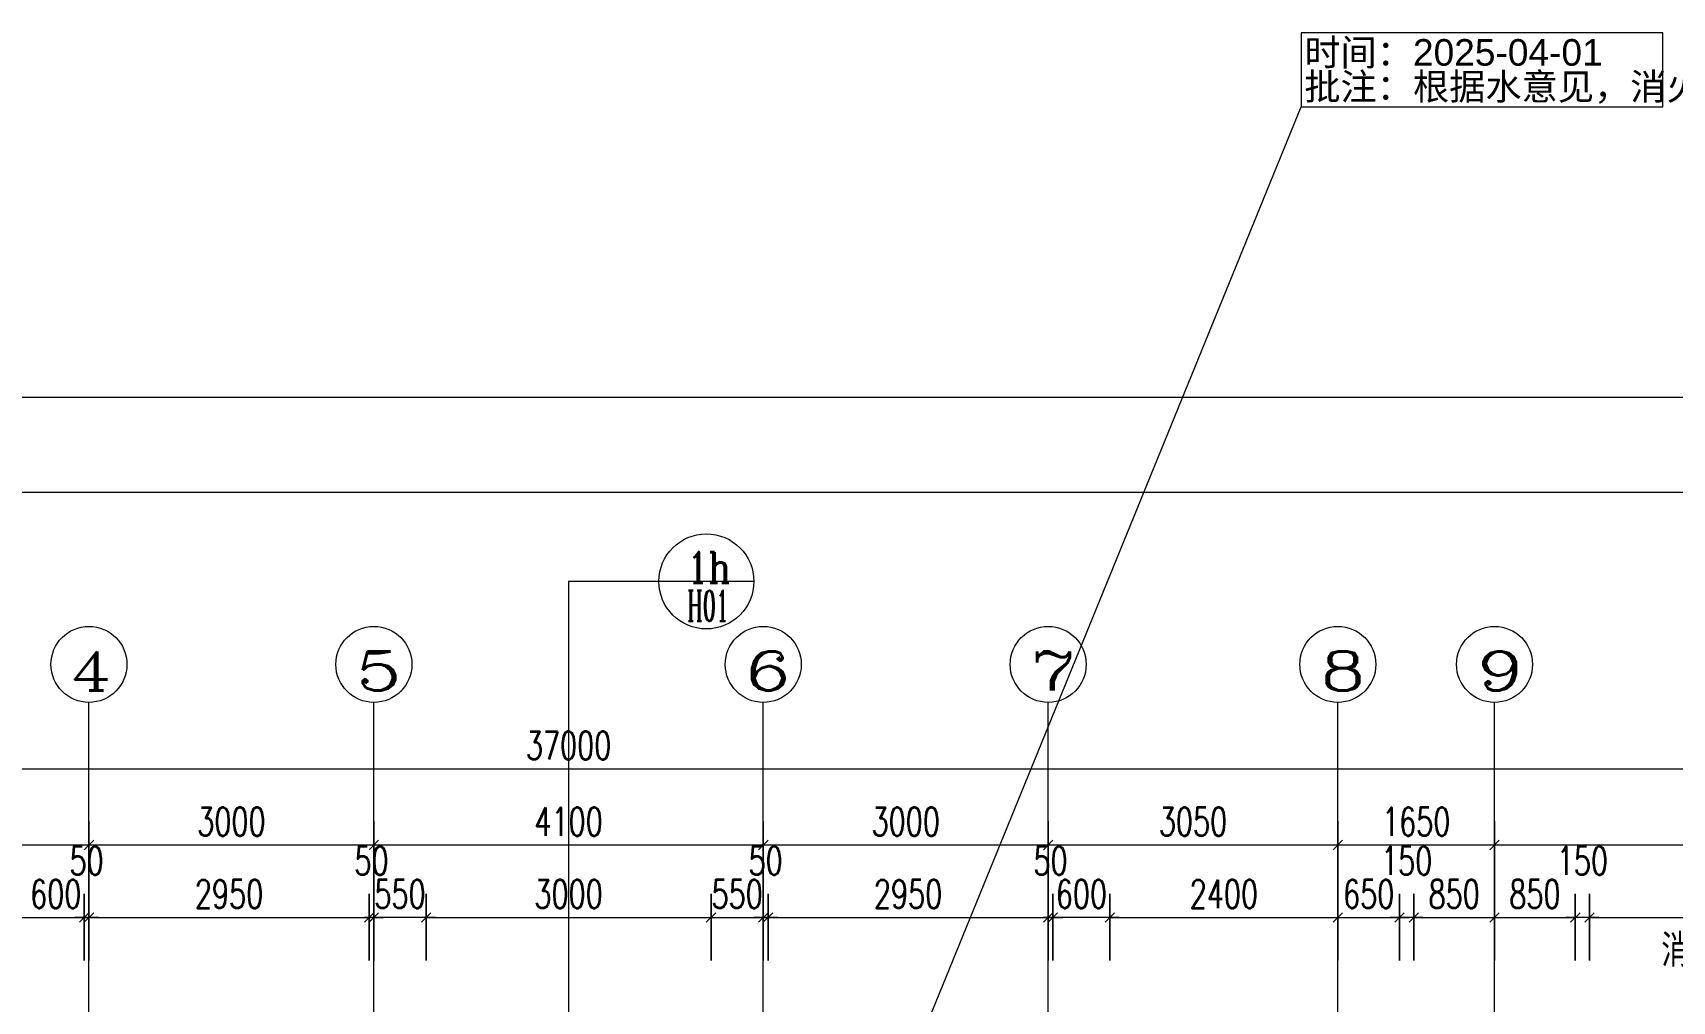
# Model space of a CAD drawing. Header units: millimetres. Extents: x 8533 to 398112, y -117646 to 105276.
# Drawn here: x 169154 to 186417, y 76251 to 86440 of the extents above; entities that cross this region are included whole.
import ezdxf

# ---------------------------------------------------------------- set-up
doc = ezdxf.new("R2010")
doc.units = ezdxf.units.MM
doc.linetypes.add('IMPORT-A-D0TE-BF$0$DOTE', pattern=[0])
for name, color, linetype, lineweight in [('A-D0TE-BF$0$A-Axis', 3, 'Continuous', 13), ('A-D0TE-BF$0$A-Axis-GRID', 1, 'IMPORT-A-D0TE-BF$0$DOTE', 13), ('A-D0TE-BF$0$A-Axis-TEXT', 7, 'Continuous', 13), ('A-DIM-TF$0$A-Dims', 140, 'Continuous', 13), ('A-Iden-10F$0$A-Dims-IDEN', 13, 'Continuous', 13), ('A-PMDT-10F$0$A-win-text-F', 212, 'Continuous', 13), ('A-wall-10F$0$20250401', 6, 'Continuous', 13), ('A1$0$TK', 4, 'Continuous', 13), ('A1$0$VHBoundary', 4, 'Continuous', 13), ('塔楼-ARC-10F-20250714_dwg', 8, 'Continuous', 13)]:
    doc.layers.add(name, color=color, linetype=linetype, lineweight=lineweight)
doc.styles.add('Arial_12', font='arial.ttf', dxfattribs={"height": 279.600661})
doc.styles.add('Complex_1', font='complex_.ttf', dxfattribs={"width": 1.392578, "height": 410.402419})
doc.styles.add('Complex_13', font='complex_.ttf', dxfattribs={"width": 0.795455, "height": 321.993789})
doc.styles.add('Complex_14', font='complex_.ttf', dxfattribs={"width": 0.495283, "height": 321.993789})
doc.styles.add('Complex_2', font='complex_.ttf', dxfattribs={"width": 1.202071, "height": 412.971426})
doc.styles.add('Complex_3', font='complex_.ttf', dxfattribs={"width": 1.401704, "height": 409.159052})
doc.styles.add('Simplex', font='simplex_.ttf', dxfattribs={"width": 0.705882, "height": 297.5})
doc.styles.add('宋体', font='', dxfattribs={"width": 0.75, "height": 302.109705})
doc.styles.get('宋体').set_extended_font_data('SimSun')

# ---------------------------------------------------------------- blocks, each defined once
blk = doc.blocks.new('塔楼-ARC-10F-20250714_dwg__AXISO-2024559-10F_ARC_46_000_')
at = {"layer": 'A-D0TE-BF$0$A-Axis'}
blk.add_circle((0, 0), 0.5, dxfattribs=at)
blk = doc.blocks.new('塔楼-ARC-10F-20250714_dwg_A-D0TE-BF$0$_ArchTick-2024560-10F_ARC_46_000_')
at = {"layer": 'A-D0TE-BF$0$A-Axis'}
blk.add_line((-0.5, -0.5), (0.5, 0.5), dxfattribs=at)
blk = doc.blocks.new('塔楼-ARC-10F-20250714_dwg_A-D0TE-BF-2024562-10F_ARC_46_000_')
at = {"layer": 'A-D0TE-BF$0$A-Axis'}
for p, q in [((13450, 12239), (13450, 15239)), ((16450, 12239), (16450, 15239)), ((20550, 12239), (20550, 15239)), ((23550, 12239), (23550, 15239)), ((26600, 12239), (26600, 15239)), ((28250, 12239), (28250, 15239)), ((0, 14539), (37000, 14539))]:
    blk.add_line(p, q, dxfattribs=at)
at = {"layer": 'A-D0TE-BF$0$A-Axis', "flags": 128}
for points in [[(13450, 13989), (13450, 12539)], [(16450, 13989), (16450, 12539)], [(20550, 13989), (20550, 12539)], [(23550, 13989), (23550, 12539)], [(26600, 13989), (26600, 12539)], [(28250, 13989), (28250, 12539)]]:
    blk.add_lwpolyline(points, close=True, dxfattribs=at)
blk.add_lwpolyline([(0, 13739), (8750, 13739), (10500, 13739), (13450, 13739), (16450, 13739), (20550, 13739), (23550, 13739), (26600, 13739), (28250, 13739), (37000, 13739)], dxfattribs=at)
at = {"layer": 'A-D0TE-BF$0$A-Axis-GRID', "linetype": 'Continuous'}
for p, q in [((13450, 800), (13450, 12239)), ((16450, 800), (16450, 12239)), ((20550, 800), (20550, 12239)), ((23550, 800), (23550, 12239)), ((26600, 800), (26600, 12239)), ((28250, 9630), (28250, 12239))]:
    blk.add_line(p, q, dxfattribs=at)
for name, p, xscale, yscale, zscale in [('塔楼-ARC-10F-20250714_dwg__AXISO-2024559-10F_ARC_46_000_', (13450, 15639), 800, 800, 800), ('塔楼-ARC-10F-20250714_dwg__AXISO-2024559-10F_ARC_46_000_', (16450, 15639), 800, 800, 800), ('塔楼-ARC-10F-20250714_dwg__AXISO-2024559-10F_ARC_46_000_', (20550, 15639), 800, 800, 800), ('塔楼-ARC-10F-20250714_dwg__AXISO-2024559-10F_ARC_46_000_', (23550, 15639), 800, 800, 800), ('塔楼-ARC-10F-20250714_dwg__AXISO-2024559-10F_ARC_46_000_', (26600, 15639), 800, 800, 800), ('塔楼-ARC-10F-20250714_dwg__AXISO-2024559-10F_ARC_46_000_', (28250, 15639), 800, 800, 800), ('塔楼-ARC-10F-20250714_dwg_A-D0TE-BF$0$_ArchTick-2024560-10F_ARC_46_000_', (13450, 13739), 100, 100, 100), ('塔楼-ARC-10F-20250714_dwg_A-D0TE-BF$0$_ArchTick-2024560-10F_ARC_46_000_', (16450, 13739), 100, 100, 100), ('塔楼-ARC-10F-20250714_dwg_A-D0TE-BF$0$_ArchTick-2024560-10F_ARC_46_000_', (20550, 13739), 100, 100, 100), ('塔楼-ARC-10F-20250714_dwg_A-D0TE-BF$0$_ArchTick-2024560-10F_ARC_46_000_', (23550, 13739), 100, 100, 100), ('塔楼-ARC-10F-20250714_dwg_A-D0TE-BF$0$_ArchTick-2024560-10F_ARC_46_000_', (26600, 13739), 100, 100, 100), ('塔楼-ARC-10F-20250714_dwg_A-D0TE-BF$0$_ArchTick-2024560-10F_ARC_46_000_', (28250, 13739), 100, 100, 100)]:
    blk.add_blockref(name, p, dxfattribs=dict(xscale=xscale, yscale=yscale, zscale=zscale))
at = {"xscale": 100, "yscale": 100, "zscale": 100, "rotation": 180}
for p in [(13450, 13739), (16450, 13739), (20550, 13739), (23550, 13739), (26600, 13739), (28250, 13739)]:
    blk.add_blockref('塔楼-ARC-10F-20250714_dwg_A-D0TE-BF$0$_ArchTick-2024560-10F_ARC_46_000_', p, dxfattribs=at)
at = {"layer": 'A-D0TE-BF$0$A-Axis', "color": 7, "char_height": 297.5, "attachment_point": 2, "line_spacing_factor": 1.125731, "style": 'Simplex'}
for s, insert, width in [('37000', (18500, 14934), 1147.37), ('3000', (14950, 14134), 917.9), ('4100', (18500, 14134), 871.28), ('3000', (22050, 14134), 917.9), ('3050', (25075, 14134), 917.9), ('1650', (27425, 14134), 871.28)]:
    blk.add_mtext(s, dxfattribs=dict(at, insert=insert, width=width))
at = {"layer": 'A-D0TE-BF$0$A-Axis-TEXT', "attachment_point": 1, "line_spacing_factor": 1.141342}
for s, insert, char_height, width, style in [('\\fComplex|b0|i0|c134|p2|;\\W1.20207;4', (13261, 15776), 412.97, 584.54, 'Complex_2'), ('\\fComplex|b0|i0|c134|p2|;\\W1.39258;5', (16259, 15775), 410.4, 645.43, 'Complex_1'), ('\\fComplex|b0|i0|c134|p2|;\\W1.39258;6', (20359, 15775), 410.4, 645.43, 'Complex_1'), ('\\fComplex|b0|i0|c134|p2|;\\W1.4017;7', (23359, 15775), 409.16, 648.46, 'Complex_3'), ('\\fComplex|b0|i0|c134|p2|;\\W1.39258;8', (26409, 15775), 410.4, 645.43, 'Complex_1'), ('\\fComplex|b0|i0|c134|p2|;\\W1.39258;9', (28059, 15775), 410.4, 645.43, 'Complex_1')]:
    blk.add_mtext(s, dxfattribs=dict(at, insert=insert, char_height=char_height, width=width, style=style))
blk = doc.blocks.new('塔楼-ARC-10F-20250714_dwg_A-DIM-TF$0$_ArchTick-2024609-10F_ARC_46_000_')
at = {"layer": 'A-DIM-TF$0$A-Dims'}
blk.add_line((-0.5, -0.5), (0.5, 0.5), dxfattribs=at)
blk = doc.blocks.new('塔楼-ARC-10F-20250714_dwg_A-DIM-TF-2024610-10F_ARC_46_000_')
at = {"layer": 'A-DIM-TF$0$A-Dims', "flags": 128}
for points in [[(13400, 13226), (13400, 12523)], [(13450, 13226), (13450, 12523)], [(16400, 13226), (16400, 12523)], [(16450, 13226), (16450, 12523)], [(17000, 13226), (17000, 12523)], [(20000, 13226), (20000, 12523)], [(20550, 13226), (20550, 12523)], [(20600, 13226), (20600, 12523)], [(23550, 13226), (23550, 12523)], [(23600, 13226), (23600, 12523)], [(24200, 13226), (24200, 12523)], [(26600, 13226), (26600, 12523)], [(27250, 13226), (27250, 12523)], [(27400, 13226), (27400, 12523)], [(28250, 13226), (28250, 12523)], [(29100, 13226), (29100, 12523)], [(29250, 13226), (29250, 12523)]]:
    blk.add_lwpolyline(points, close=True, dxfattribs=at)
for points in [[(12700, 12976), (12800, 12976), (13400, 12976), (13500, 12976)], [(13450, 12976), (13400, 12976), (13300, 12976)], [(13550, 12976), (13450, 12976), (16400, 12976)], [(16300, 12976), (16400, 12976), (16450, 12976), (16550, 12976)], [(17000, 12976), (16450, 12976), (16350, 12976)], [(17100, 12976), (17000, 12976), (20000, 12976)], [(19900, 12976), (20000, 12976), (20550, 12976), (20650, 12976)], [(20600, 12976), (20550, 12976), (20450, 12976)], [(20700, 12976), (20600, 12976), (23550, 12976)], [(23450, 12976), (23550, 12976), (23600, 12976), (23700, 12976)], [(24200, 12976), (23600, 12976), (23500, 12976)], [(24300, 12976), (24200, 12976), (26600, 12976)], [(26500, 12976), (26600, 12976), (27250, 12976), (27350, 12976)], [(27400, 12976), (27250, 12976), (27150, 12976)], [(27500, 12976), (27400, 12976), (28250, 12976), (29100, 12976)], [(29250, 12976), (29100, 12976), (29000, 12976)], [(29350, 12976), (29250, 12976), (32300, 12976)]]:
    blk.add_lwpolyline(points, dxfattribs=at)
at = {"xscale": 100, "yscale": 100, "zscale": 100}
for p in [(13400, 12976), (16400, 12976), (16400, 12976), (16450, 12976), (20000, 12976), (20000, 12976), (20550, 12976), (23550, 12976), (23550, 12976), (23600, 12976), (26600, 12976), (26600, 12976), (27250, 12976), (28250, 12976), (29100, 12976), (29100, 12976)]:
    blk.add_blockref('塔楼-ARC-10F-20250714_dwg_A-DIM-TF$0$_ArchTick-2024609-10F_ARC_46_000_', p, dxfattribs=at)
at = {"xscale": 100, "yscale": 100, "zscale": 100, "rotation": 180}
for p in [(13400, 12976), (13450, 12976), (13450, 12976), (16450, 12976), (17000, 12976), (17000, 12976), (20550, 12976), (20600, 12976), (20600, 12976), (23600, 12976), (24200, 12976), (24200, 12976), (27250, 12976), (27400, 12976), (27400, 12976), (28250, 12976), (29250, 12976), (29250, 12976)]:
    blk.add_blockref('塔楼-ARC-10F-20250714_dwg_A-DIM-TF$0$_ArchTick-2024609-10F_ARC_46_000_', p, dxfattribs=at)
at = {"layer": 'A-DIM-TF$0$A-Dims', "color": 7, "char_height": 297.5, "attachment_point": 2, "line_spacing_factor": 1.125731, "style": 'Simplex'}
for s, insert, width in [('50', (13425, 13721), 458.95), ('50', (16425, 13721), 458.95), ('50', (20575, 13721), 458.95), ('50', (23575, 13721), 458.95), ('150', (27325, 13721), 641.81), ('150', (29175, 13721), 641.81), ('600', (13100, 13371), 688.42), ('2950', (14925, 13371), 917.9), ('550', (16725, 13371), 688.42), ('3000', (18500, 13371), 917.9), ('550', (20275, 13371), 688.42), ('2950', (22075, 13371), 917.9), ('600', (23900, 13371), 688.42), ('2400', (25400, 13371), 917.9), ('650', (26925, 13371), 688.42), ('850', (27825, 13371), 688.42), ('850', (28675, 13371), 688.42)]:
    blk.add_mtext(s, dxfattribs=dict(at, insert=insert, width=width))
blk = doc.blocks.new('塔楼-ARC-10F-20250714_dwg_A-Iden-10F-2024611-10F_ARC_46_000_')
at = {"layer": 'A-Iden-10F$0$A-Dims-IDEN', "flags": 128}
blk.add_lwpolyline([(20451, 16512), (19451, 16512), (18500, 16512), (18500, 10372)], dxfattribs=at)
at = {"layer": 'A-Iden-10F$0$A-Dims-IDEN'}
blk.add_circle((19951, 16512), 500, dxfattribs=at)
at = {"layer": 'A-Iden-10F$0$A-Dims-IDEN', "color": 7, "char_height": 322, "attachment_point": 1, "line_spacing_factor": 1.141342}
for s, insert, width, style in [('1h', (19750, 16820), 533.64, 'Complex_13'), ('H01', (19750, 16417), 529.75, 'Complex_14')]:
    blk.add_mtext(s, dxfattribs=dict(at, insert=insert, width=width, style=style))
blk = doc.blocks.new('塔楼-ARC-10F-20250714_dwg_A-PMDT-10F$0$gcdftgv-2024761-10F_ARC_46_000_')
at = {"layer": 'A-PMDT-10F$0$A-win-text-F', "color": 1, "insert": (145, 603758), "char_height": 302.1, "width": 1961.06, "attachment_point": 1, "rotation": 90, "line_spacing_factor": 0.877739, "style": '宋体'}
blk.add_mtext('消防救援窗', dxfattribs=at)
blk = doc.blocks.new('塔楼-ARC-10F-20250714_dwg_A-wall-10F-2024810-10F_ARC_46_000_')
at = {"layer": 'A-wall-10F$0$20250401', "flags": 128}
blk.add_lwpolyline([(17914, 1175), (26213, 21505), (30021, 21505), (30021, 22285), (26213, 22285), (26213, 21505)], dxfattribs=at)
at = {"layer": 'A-wall-10F$0$20250401', "char_height": 279.6, "attachment_point": 1, "line_spacing_factor": 0.941778, "style": 'Arial_12'}
for s, insert, width in [('时间：2025-04-01', (26247, 22218), 4202.89), ('批注：根据水意见，消火栓取消，此处墙体加厚取消', (26247, 21858), 12083.3)]:
    blk.add_mtext(s, dxfattribs=dict(at, insert=insert, width=width))
blk = doc.blocks.new('塔楼-ARC-10F-20250714_dwg_A-PMDT-10F-2024812-10F_ARC_46_000_')
for name in ['塔楼-ARC-10F-20250714_dwg_A-wall-10F-2024810-10F_ARC_46_000_', '塔楼-ARC-10F-20250714_dwg_A-Iden-10F-2024611-10F_ARC_46_000_', '塔楼-ARC-10F-20250714_dwg_A-D0TE-BF-2024562-10F_ARC_46_000_', '塔楼-ARC-10F-20250714_dwg_A-DIM-TF-2024610-10F_ARC_46_000_']:
    blk.add_blockref(name, (0, 0))
at = {"rotation": 270}
blk.add_blockref('塔楼-ARC-10F-20250714_dwg_A-PMDT-10F$0$gcdftgv-2024761-10F_ARC_46_000_', (-573753, 12937), dxfattribs=at)
blk = doc.blocks.new('塔楼-ARC-10F-20250714_dwg_A1$0$template_31-施工图_A1_A1_0_0000_96bfb8f6bf39ce896c2a6bb48d8e90ee-2024813-10F_ARC_46_000_')
at = {"layer": 'A1$0$TK', "flags": 128}
for points in [[(0, 594), (841, 594), (841, 0), (0, 0)], [(25, 584), (25, 10), (831, 10), (831, 584)]]:
    blk.add_lwpolyline(points, close=True, dxfattribs=at)
at = {"layer": 'A1$0$VHBoundary', "flags": 128}
blk.add_lwpolyline([(0, 594), (841, 594), (841, 0), (0, 0)], close=True, dxfattribs=at)
blk = doc.blocks.new('塔楼-ARC-10F-20250714_dwg_A1-2024814-10F_ARC_46_000_')
at = {"xscale": 100, "yscale": 100, "zscale": 100}
blk.add_blockref('塔楼-ARC-10F-20250714_dwg_A1$0$template_31-施工图_A1_A1_0_0000_96bfb8f6bf39ce896c2a6bb48d8e90ee-2024813-10F_ARC_46_000_', (78606, 14591), dxfattribs=at)
blk = doc.blocks.new('塔楼-ARC-10F-20250714_dwg-2024558-10F_ARC_46_000_')
for name, p in [('塔楼-ARC-10F-20250714_dwg_A-PMDT-10F-2024812-10F_ARC_46_000_', (1173208, 610816)), ('塔楼-ARC-10F-20250714_dwg_A1-2024814-10F_ARC_46_000_', (1084115, 555274))]:
    blk.add_blockref(name, p)

msp = doc.modelspace()

# ---------------------------------------------------------------- block references
at = {"layer": '塔楼-ARC-10F-20250714_dwg', "color": 7}
msp.add_blockref('塔楼-ARC-10F-20250714_dwg-2024558-10F_ARC_46_000_', (-1016912, -546660), dxfattribs=at)

doc.saveas('drawing.dxf')
